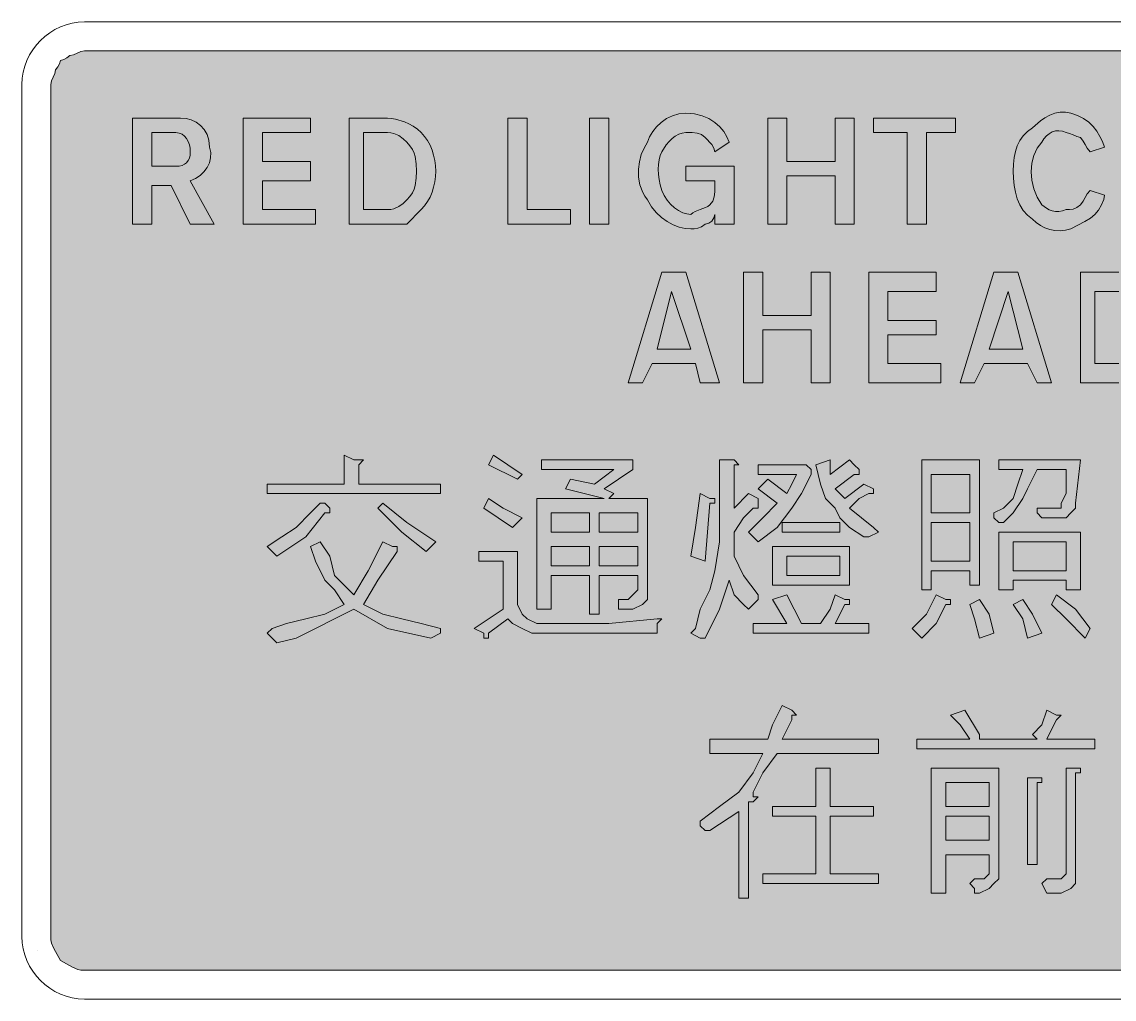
# Model space of a CAD drawing. Header units: metres. Extents: x 65 to 503, y 13 to 257.
# Drawn here: x 64.6 to 337, y 13.4 to 257 of the extents above; entities that cross this region are included whole.
import ezdxf

# ---------------------------------------------------------------- set-up
doc = ezdxf.new("R2010")
doc.units = ezdxf.units.M
for name, color, linetype, true_color in [('FILL_BLACK_000000', 7, 'Continuous', 0x000000), ('FILL_WHITE_FFFFFF', 7, 'Continuous', 0xffffff), ('STROKE_BLACK_000000', 7, 'Continuous', 0x000000)]:
    doc.layers.add(name, color=color, linetype=linetype, true_color=true_color)

msp = doc.modelspace()

# ---------------------------------------------------------------- hatches: boundary and pattern name
at = {"layer": 'FILL_BLACK_000000', "true_color": 0x000000}
h = msp.add_hatch(color=7, dxfattribs=at)
h.dxf.hatch_style = 1
h.paths.add_polyline_path([(71.85, 241.44), (72.04, 242.34), (72.45, 243.24), (72.86, 244.14), (73.05, 245.04), (73.65, 245.79), (74.06, 246.56), (74.25, 247.44), (75.13, 247.63), (75.9, 248.04), (76.65, 248.64), (77.55, 248.83), (78.45, 249.24), (79.35, 249.65), (80.25, 249.84), (487.05, 249.84), (487.9, 249.79), (488.66, 249.63), (490.05, 249.09), (493.05, 247.44), (493.74, 245.83), (494.1, 244.44), (494.23, 243.05), (494.25, 241.44), (494.25, 29.04), (494.23, 27.43), (494.1, 26.04), (493.74, 24.65), (493.05, 23.04), (490.05, 21.39), (488.66, 20.85), (487.9, 20.69), (487.05, 20.64), (80.25, 20.64), (79.4, 20.69), (78.64, 20.85), (77.25, 21.39), (74.25, 23.04), (72.6, 26.04), (72.06, 27.43), (71.9, 28.19), (71.85, 29.04), (71.85, 241.44)])
at = {"layer": 'FILL_WHITE_FFFFFF', "true_color": 0xffffff}
h = msp.add_hatch(color=7, dxfattribs=at)
h.dxf.hatch_style = 1
h.paths.add_polyline_path([(334.44, 212.75), (333.9, 211.44), (333.13, 210.13), (332.25, 209.04), (331.14, 208.14), (329.7, 207.24), (326.25, 205.44), (324.9, 205.1), (323.57, 204.97), (322.26, 205.04), (321, 205.29), (319.79, 205.71), (318.66, 206.28), (317.6, 207), (316.65, 207.84), (315.41, 208.85), (314.38, 210.05), (313.55, 211.43), (312.9, 212.94), (312.42, 214.57), (312.09, 216.28), (311.91, 218.04), (311.85, 219.84), (311.91, 221.58), (312.09, 223.21), (312.42, 224.73), (312.9, 226.14), (313.55, 227.43), (314.38, 228.61), (315.41, 229.68), (316.65, 230.64), (318.66, 232.38), (319.79, 233.15), (321, 233.79), (322.26, 234.26), (323.57, 234.52), (324.9, 234.53), (326.25, 234.24), (327.94, 233.68), (329.42, 232.93), (330.7, 232), (331.8, 230.94), (332.73, 229.76), (333.51, 228.5), (334.14, 227.19), (334.65, 225.84), (331.05, 224.64), (330.34, 225.54), (329.85, 226.44), (329.36, 227.34), (328.65, 228.24), (327.75, 228.43), (326.85, 228.84), (325.95, 229.25), (325.05, 229.44), (324.15, 229.78), (323.27, 229.91), (322.41, 229.84), (321.6, 229.59), (320.84, 229.17), (320.16, 228.6), (319.55, 227.88), (319.05, 227.04), (318.42, 226.32), (317.87, 225.53), (317.4, 224.67), (317.03, 223.76), (316.52, 221.79), (316.35, 219.69), (316.52, 217.54), (317.03, 215.4), (317.87, 213.34), (319.05, 211.44), (320.16, 210.58), (320.84, 210.22), (321.6, 209.94), (322.41, 209.78), (323.27, 209.75), (324.15, 209.9), (325.05, 210.24), (325.95, 210.26), (326.85, 210.39), (327.75, 210.75), (328.65, 211.44), (329.36, 212.34), (329.85, 213.24), (330.34, 214.14), (331.05, 215.04), (334.65, 213.84), (334.44, 212.75)])
h = msp.add_hatch(color=7, dxfattribs=at)
h.dxf.hatch_style = 1
h.paths.add_polyline_path([(101.85, 216.24), (97.05, 216.24), (97.05, 206.64), (92.25, 206.64), (92.25, 233.04), (104.25, 233.04), (105.59, 232.93), (106.89, 232.59), (108.11, 232.03), (109.2, 231.24), (110.12, 230.23), (110.83, 228.99), (111.29, 227.53), (111.45, 225.84), (111.74, 224.49), (111.71, 223.18), (111.41, 221.92), (110.85, 220.74), (110.07, 219.68), (109.09, 218.75), (107.94, 218), (106.65, 217.44), (112.65, 206.64), (106.65, 206.64), (101.85, 216.24)])
h.paths.add_polyline_path([(103.89, 221.1), (104.63, 221.26), (105.24, 221.55), (105.75, 221.94), (106.14, 222.45), (106.42, 223.06), (106.59, 223.8), (106.65, 224.64), (106.59, 225.54), (106.42, 226.4), (106.14, 227.21), (105.75, 227.94), (105.24, 228.55), (104.63, 229.03), (103.89, 229.33), (103.05, 229.44), (97.05, 229.44), (97.05, 221.04), (103.05, 221.04), (103.89, 221.1)], flags=16)
h = msp.add_hatch(color=7, dxfattribs=at)
h.dxf.hatch_style = 1
h.paths.add_polyline_path([(119.85, 233.04), (136.65, 233.04), (136.65, 229.44), (124.65, 229.44), (124.65, 222.24), (136.65, 222.24), (136.65, 217.44), (124.65, 217.44), (124.65, 210.24), (137.85, 210.24), (137.85, 206.64), (119.85, 206.64), (119.85, 233.04)])
h = msp.add_hatch(color=7, dxfattribs=at)
h.dxf.hatch_style = 1
h.paths.add_polyline_path([(157.84, 232.81), (160.05, 232.14), (161.17, 231.63), (162.26, 231.01), (163.3, 230.28), (164.25, 229.44), (165.09, 228.49), (165.83, 227.43), (166.44, 226.3), (166.95, 225.09), (167.34, 223.83), (167.63, 222.52), (167.79, 221.19), (167.85, 219.84), (167.79, 218.49), (167.63, 217.16), (167.34, 215.85), (166.95, 214.59), (166.44, 213.38), (165.83, 212.25), (165.09, 211.19), (164.25, 210.24), (160.65, 206.64), (155.85, 206.64), (146.25, 206.64), (146.25, 233.04), (155.85, 233.04), (156.8, 232.98), (157.84, 232.81)])
h.paths.add_polyline_path([(149.85, 210.24), (155.85, 210.24), (156.7, 210.29), (157.44, 210.45), (158.7, 210.99), (159.73, 211.76), (160.65, 212.64), (161.44, 213.54), (162.04, 214.44), (162.46, 215.34), (162.75, 216.24), (163.01, 218.04), (163.05, 219.84), (163.01, 221.64), (162.75, 223.44), (162.46, 224.34), (162.04, 225.24), (161.44, 226.14), (160.65, 227.04), (159.73, 227.92), (158.7, 228.69), (157.44, 229.23), (156.7, 229.39), (155.85, 229.44), (149.85, 229.44), (149.85, 210.24)], flags=16)
h = msp.add_hatch(color=7, dxfattribs=at)
h.dxf.hatch_style = 1
h.paths.add_polyline_path([(185.85, 233.04), (190.65, 233.04), (190.65, 210.24), (201.45, 210.24), (201.45, 206.64), (185.85, 206.64), (185.85, 233.04)])
h = msp.add_hatch(color=7, dxfattribs=at)
h.dxf.hatch_style = 1
h.paths.add_polyline_path([(211.05, 233.04), (211.05, 206.64), (206.25, 206.64), (206.25, 233.04), (211.05, 233.04)])
h = msp.add_hatch(color=7, dxfattribs=at)
h.dxf.hatch_style = 1
h.paths.add_polyline_path([(237.45, 224.64), (237.24, 225.54), (236.7, 226.44), (235.05, 228.24), (234.13, 228.93), (233.1, 229.29), (231.84, 229.42), (230.25, 229.44), (229.35, 229.33), (228.47, 229.03), (227.61, 228.55), (226.8, 227.94), (226.04, 227.21), (225.36, 226.4), (224.25, 224.64), (223.86, 223.69), (223.58, 222.63), (223.41, 221.5), (223.35, 220.29), (223.41, 219.03), (223.58, 217.72), (223.86, 216.39), (224.25, 215.04), (224.81, 213.75), (225.54, 212.58), (226.42, 211.56), (227.4, 210.69), (228.43, 209.99), (229.48, 209.47), (230.5, 209.15), (231.45, 209.04), (231.95, 209.44), (232.54, 209.75), (233.85, 210.24), (235.16, 210.73), (235.75, 211.04), (236.25, 211.44), (236.94, 212.36), (237.3, 213.39), (237.43, 214.65), (237.45, 216.24), (237.45, 217.44), (230.25, 217.44), (230.25, 221.04), (242.25, 221.04), (242.25, 206.64), (237.45, 206.64), (237.45, 209.04), (237.24, 208.16), (236.7, 207.39), (235.93, 206.85), (235.05, 206.64), (234.15, 205.95), (233.25, 205.59), (232.35, 205.46), (231.45, 205.44), (230.05, 205.55), (228.58, 205.89), (227.08, 206.45), (225.6, 207.24), (224.17, 208.25), (222.84, 209.49), (221.66, 210.95), (220.65, 212.64), (220.03, 213.55), (219.52, 214.49), (218.79, 216.41), (218.44, 218.36), (218.4, 220.29), (218.65, 222.17), (219.13, 223.95), (219.81, 225.58), (220.65, 227.04), (221.21, 228.38), (221.98, 229.68), (222.95, 230.9), (224.1, 231.99), (225.42, 232.91), (226.89, 233.62), (228.51, 234.08), (230.25, 234.24), (232.39, 234.08), (234.3, 233.62), (235.99, 232.91), (237.45, 231.99), (238.69, 230.9), (239.7, 229.68), (240.49, 228.38), (241.05, 227.04), (237.45, 224.64)])
h = msp.add_hatch(color=7, dxfattribs=at)
h.dxf.hatch_style = 1
h.paths.add_polyline_path([(255.45, 206.64), (250.65, 206.64), (250.65, 233.04), (255.45, 233.04), (255.45, 222.24), (267.45, 222.24), (267.45, 233.04), (272.25, 233.04), (272.25, 206.64), (267.45, 206.64), (267.45, 218.64), (255.45, 218.64), (255.45, 206.64)])
h = msp.add_hatch(color=7, dxfattribs=at)
h.dxf.hatch_style = 1
h.paths.add_polyline_path([(285.45, 206.64), (285.45, 229.44), (277.05, 229.44), (277.05, 233.04), (297.45, 233.04), (297.45, 229.44), (290.25, 229.44), (290.25, 206.64), (285.45, 206.64)])
h = msp.add_hatch(color=7, dxfattribs=at)
h.dxf.hatch_style = 1
h.paths.add_polyline_path([(233.85, 167.04), (232.65, 171.84), (221.85, 171.84), (219.45, 167.04), (215.85, 167.04), (224.25, 194.64), (230.25, 194.64), (238.65, 167.04), (233.85, 167.04)])
h.paths.add_polyline_path([(231.45, 175.44), (226.65, 189.84), (223.05, 175.44), (231.45, 175.44)], flags=16)
h = msp.add_hatch(color=7, dxfattribs=at)
h.dxf.hatch_style = 1
h.paths.add_polyline_path([(261.45, 167.04), (261.45, 180.24), (249.45, 180.24), (249.45, 167.04), (244.65, 167.04), (244.65, 194.64), (249.45, 194.64), (249.45, 183.84), (261.45, 183.84), (261.45, 194.64), (266.25, 194.64), (266.25, 167.04), (261.45, 167.04)])
h = msp.add_hatch(color=7, dxfattribs=at)
h.dxf.hatch_style = 1
h.paths.add_polyline_path([(275.85, 194.64), (292.65, 194.64), (292.65, 189.84), (280.65, 189.84), (280.65, 182.64), (292.65, 182.64), (292.65, 179.04), (280.65, 179.04), (280.65, 171.84), (293.85, 171.84), (293.85, 167.04), (275.85, 167.04), (275.85, 194.64)])
h = msp.add_hatch(color=7, dxfattribs=at)
h.dxf.hatch_style = 1
h.paths.add_polyline_path([(307.05, 194.64), (313.05, 194.64), (321.45, 167.04), (317.85, 167.04), (315.45, 171.84), (304.65, 171.84), (302.25, 167.04), (298.65, 167.04), (307.05, 194.64)])
h.paths.add_polyline_path([(310.65, 189.84), (305.85, 175.44), (314.25, 175.44), (310.65, 189.84)], flags=16)
h = msp.add_hatch(color=7, dxfattribs=at)
h.dxf.hatch_style = 1
h.paths.add_polyline_path([(340.83, 194.37), (342.03, 194.04), (343.16, 193.59), (344.22, 193.03), (345.21, 192.36), (346.12, 191.6), (346.95, 190.74), (347.69, 189.8), (348.35, 188.78), (348.92, 187.69), (349.39, 186.54), (349.76, 185.33), (350.03, 184.07), (350.19, 182.77), (350.25, 181.44), (350.19, 180.09), (350.03, 178.76), (349.74, 177.45), (349.35, 176.19), (348.84, 174.98), (348.23, 173.85), (347.49, 172.79), (346.65, 171.84), (345.75, 170.43), (344.85, 169.59), (343.95, 168.97), (343.05, 168.24), (341.46, 167.55), (340.2, 167.19), (339.17, 167.06), (338.25, 167.04), (328.65, 167.04), (328.65, 194.64), (338.25, 194.64), (339.57, 194.57), (340.83, 194.37)])
h.paths.add_polyline_path([(341.1, 172.14), (341.64, 172.43), (342.13, 172.85), (342.6, 173.45), (343.05, 174.24), (343.84, 175.14), (344.44, 176.04), (344.86, 176.94), (345.15, 177.84), (345.41, 179.64), (345.45, 181.44), (345.41, 182.71), (345.15, 184.44), (344.86, 185.33), (344.44, 186.16), (343.84, 186.89), (343.05, 187.44), (342.84, 188.32), (342.3, 189.09), (341.53, 189.63), (340.65, 189.84), (338.25, 189.84), (332.25, 189.84), (332.25, 171.84), (338.25, 171.84), (339.84, 171.88), (341.1, 172.14)], flags=16)
h = msp.add_hatch(color=7, dxfattribs=at)
h.dxf.hatch_style = 1
h.paths.add_polyline_path([(145.05, 149.04), (147.45, 147.84), (148.65, 147.84), (149.85, 147.84), (148.65, 146.64), (148.65, 141.84), (169.05, 141.84), (169.05, 139.44), (125.85, 139.44), (125.85, 141.84), (145.05, 141.84), (145.05, 149.04)])
h = msp.add_hatch(color=7, dxfattribs=at)
h.dxf.hatch_style = 1
h.paths.add_polyline_path([(181.05, 146.64), (182.25, 149.04), (185.85, 146.64), (189.45, 144.24), (188.25, 143.04), (181.05, 146.64)])
h = msp.add_hatch(color=7, dxfattribs=at)
h.dxf.hatch_style = 1
h.paths.add_polyline_path([(220.65, 113.04), (219.45, 111.84), (217.05, 110.64), (214.65, 110.64), (213.45, 110.64), (213.45, 111.84), (213.45, 113.04), (215.85, 113.04), (217.05, 114.24), (218.25, 115.44), (218.25, 119.04), (208.65, 119.04), (208.65, 109.44), (206.25, 109.44), (206.25, 119.04), (196.65, 119.04), (196.65, 110.64), (193.05, 110.64), (193.05, 138.24), (209.85, 138.24), (200.25, 140.64), (201.45, 143.04), (207.45, 141.84), (212.25, 145.44), (194.25, 145.44), (194.25, 147.84), (215.85, 147.84), (217.05, 147.84), (217.05, 146.64), (217.05, 145.44), (209.85, 140.64), (212.25, 139.44), (211.05, 138.24), (220.65, 138.24), (220.65, 114.24), (220.65, 113.04)])
h.paths.add_polyline_path([(208.65, 126.24), (208.65, 121.44), (218.25, 121.44), (218.25, 126.24), (208.65, 126.24)], flags=16)
h.paths.add_polyline_path([(218.25, 129.84), (218.25, 134.64), (208.65, 134.64), (208.65, 129.84), (218.25, 129.84)], flags=16)
h.paths.add_polyline_path([(196.65, 129.84), (206.25, 129.84), (206.25, 134.64), (196.65, 134.64), (196.65, 129.84)], flags=16)
h.paths.add_polyline_path([(206.25, 121.44), (206.25, 126.24), (196.65, 126.24), (196.65, 121.44), (206.25, 121.44)], flags=16)
h = msp.add_hatch(color=7, dxfattribs=at)
h.dxf.hatch_style = 1
h.paths.add_polyline_path([(238.65, 147.84), (242.25, 147.84), (243.45, 146.64), (242.25, 146.64), (242.25, 145.44), (242.25, 135.84), (245.85, 139.44), (248.25, 138.24), (248.25, 137.04), (248.25, 135.84), (247.05, 135.84), (244.65, 133.44), (242.25, 129.84), (242.25, 123.84), (244.65, 119.04), (248.25, 114.24), (248.25, 113.04), (245.85, 110.64), (244.65, 111.84), (242.25, 114.24), (241.05, 117.84), (238.65, 110.64), (235.05, 103.44), (233.85, 103.44), (231.45, 104.64), (232.65, 105.84), (233.85, 110.64), (236.25, 115.44), (237.45, 120.24), (238.65, 127.44), (238.65, 147.84)])
h = msp.add_hatch(color=7, dxfattribs=at)
h.dxf.hatch_style = 1
h.paths.add_polyline_path([(271.05, 131.04), (268.65, 133.44), (267.45, 135.84), (265.05, 138.24), (263.85, 141.84), (262.65, 146.64), (266.25, 147.84), (266.25, 144.24), (271.05, 147.84), (272.25, 146.64), (273.45, 145.44), (273.45, 144.24), (272.25, 144.24), (267.45, 140.64), (269.85, 138.24), (274.65, 141.84), (277.05, 140.64), (277.05, 139.44), (275.85, 139.44), (273.45, 138.24), (271.05, 135.84), (277.05, 131.04), (278.25, 129.84), (275.85, 128.64), (274.65, 128.64), (271.05, 131.04)])
h = msp.add_hatch(color=7, dxfattribs=at)
h.dxf.hatch_style = 1
h.paths.add_polyline_path([(301.05, 116.64), (301.05, 120.24), (291.45, 120.24), (291.45, 115.44), (289.05, 115.44), (289.05, 147.84), (303.45, 147.84), (303.45, 116.64), (301.05, 116.64)])
h.paths.add_polyline_path([(291.45, 132.24), (291.45, 122.64), (301.05, 122.64), (301.05, 132.24), (291.45, 132.24)], flags=16)
h.paths.add_polyline_path([(301.05, 134.64), (301.05, 144.24), (291.45, 144.24), (291.45, 134.64), (301.05, 134.64)], flags=16)
h = msp.add_hatch(color=7, dxfattribs=at)
h.dxf.hatch_style = 1
h.paths.add_polyline_path([(327.45, 135.84), (326.25, 134.64), (325.05, 133.44), (322.65, 133.44), (320.25, 133.44), (319.05, 133.44), (317.85, 134.64), (317.85, 135.84), (319.05, 135.84), (322.65, 135.84), (323.85, 135.84), (323.85, 137.04), (325.05, 139.44), (325.05, 141.84), (325.05, 145.44), (317.85, 145.44), (315.45, 140.64), (314.25, 138.24), (311.85, 134.64), (309.45, 132.24), (308.25, 132.24), (307.05, 133.44), (307.05, 134.64), (309.45, 135.84), (311.85, 138.24), (313.05, 141.84), (314.25, 145.44), (308.25, 145.44), (308.25, 147.84), (328.65, 147.84), (327.45, 137.04), (327.45, 135.84)])
h = msp.add_hatch(color=7, dxfattribs=at)
h.dxf.hatch_style = 1
h.paths.add_polyline_path([(253.05, 131.04), (248.25, 127.44), (245.85, 129.84), (249.45, 133.44), (253.05, 137.04), (248.25, 140.64), (250.65, 143.04), (255.45, 139.44), (256.65, 141.84), (257.85, 144.24), (248.25, 144.24), (248.25, 146.64), (259.05, 146.64), (260.25, 146.64), (261.45, 145.44), (261.45, 144.24), (259.05, 139.44), (256.65, 135.84), (253.05, 131.04)])
h = msp.add_hatch(color=7, dxfattribs=at)
h.dxf.hatch_style = 1
h.paths.add_polyline_path([(237.45, 138.24), (237.45, 137.04), (236.25, 137.04), (235.05, 122.64), (231.45, 123.84), (232.65, 131.04), (233.85, 139.44), (236.25, 138.24), (237.45, 138.24)])
h = msp.add_hatch(color=7, dxfattribs=at)
h.dxf.hatch_style = 1
h.paths.add_polyline_path([(135.45, 128.64), (128.25, 123.84), (125.85, 126.24), (129.45, 128.64), (133.05, 131.04), (136.65, 134.64), (139.05, 137.04), (140.25, 137.04), (141.45, 135.84), (141.45, 134.64), (140.25, 134.64), (135.45, 128.64)])
h = msp.add_hatch(color=7, dxfattribs=at)
h.dxf.hatch_style = 1
h.paths.add_polyline_path([(165.45, 125.04), (159.45, 129.84), (153.45, 135.84), (154.65, 137.04), (160.65, 132.24), (167.85, 127.44), (165.45, 125.04)])
h = msp.add_hatch(color=7, dxfattribs=at)
h.dxf.hatch_style = 1
h.paths.add_polyline_path([(187.05, 131.04), (183.45, 133.44), (179.85, 135.84), (181.05, 138.24), (184.65, 135.84), (189.45, 133.44), (187.05, 131.04)])
h = msp.add_hatch(color=7, dxfattribs=at)
h.dxf.hatch_style = 1
h.paths.add_polyline_path([(268.65, 132.24), (268.65, 129.84), (254.25, 129.84), (254.25, 132.24), (268.65, 132.24)])
h = msp.add_hatch(color=7, dxfattribs=at)
h.dxf.hatch_style = 1
h.paths.add_polyline_path([(311.85, 117.84), (311.85, 115.44), (308.25, 115.44), (308.25, 129.84), (328.65, 129.84), (328.65, 115.44), (325.05, 115.44), (325.05, 117.84), (311.85, 117.84)])
h.paths.add_polyline_path([(325.05, 127.44), (311.85, 127.44), (311.85, 120.24), (325.05, 120.24), (325.05, 127.44)], flags=16)
h = msp.add_hatch(color=7, dxfattribs=at)
h.dxf.hatch_style = 1
h.paths.add_polyline_path([(147.45, 114.24), (151.05, 120.24), (154.65, 127.44), (157.05, 126.24), (158.25, 126.24), (158.25, 125.04), (153.45, 117.84), (149.85, 111.84), (154.65, 109.44), (159.45, 108.24), (164.25, 107.04), (169.05, 105.84), (169.05, 104.64), (166.65, 103.44), (155.85, 105.84), (147.45, 110.64), (142.65, 108.24), (137.85, 105.84), (133.05, 103.44), (128.25, 102.24), (127.05, 103.44), (125.85, 104.64), (127.05, 105.84), (130.65, 107.04), (135.45, 108.24), (140.25, 109.44), (145.05, 111.84), (142.65, 115.44), (140.25, 117.84), (137.85, 122.64), (136.65, 126.24), (139.05, 127.44), (141.45, 123.84), (142.65, 119.04), (145.05, 116.64), (147.45, 114.24)])
h = msp.add_hatch(color=7, dxfattribs=at)
h.dxf.hatch_style = 1
h.paths.add_polyline_path([(251.85, 116.64), (251.85, 126.24), (271.05, 126.24), (271.05, 116.64), (251.85, 116.64)])
h.paths.add_polyline_path([(255.45, 123.84), (255.45, 119.04), (268.65, 119.04), (268.65, 123.84), (255.45, 123.84)], flags=16)
h = msp.add_hatch(color=7, dxfattribs=at)
h.dxf.hatch_style = 1
h.paths.add_polyline_path([(188.25, 111.84), (189.45, 109.44), (190.65, 108.24), (193.05, 107.04), (196.65, 107.04), (211.05, 107.04), (223.05, 108.24), (224.25, 108.24), (223.05, 107.04), (223.05, 104.64), (211.05, 104.64), (194.25, 104.64), (191.85, 104.64), (189.45, 105.84), (187.05, 107.04), (185.85, 108.24), (181.05, 104.64), (181.05, 103.44), (179.85, 103.44), (179.85, 104.64), (177.45, 105.84), (184.65, 110.64), (184.65, 122.64), (178.65, 122.64), (178.65, 125.04), (188.25, 125.04), (188.25, 111.84)])
h = msp.add_hatch(color=7, dxfattribs=at)
h.dxf.hatch_style = 1
h.paths.add_polyline_path([(275.85, 104.64), (247.05, 104.64), (247.05, 107.04), (255.45, 107.04), (251.85, 113.04), (255.45, 114.24), (259.05, 107.04), (263.85, 107.04), (266.25, 110.64), (267.45, 114.24), (269.85, 113.04), (271.05, 113.04), (271.05, 111.84), (269.85, 111.84), (267.45, 107.04), (275.85, 107.04), (275.85, 104.64)])
h = msp.add_hatch(color=7, dxfattribs=at)
h.dxf.hatch_style = 1
h.paths.add_polyline_path([(295.05, 113.04), (296.25, 113.04), (296.25, 111.84), (295.05, 111.84), (292.65, 107.04), (289.05, 103.44), (286.65, 105.84), (290.25, 109.44), (292.65, 114.24), (295.05, 113.04)])
h = msp.add_hatch(color=7, dxfattribs=at)
h.dxf.hatch_style = 1
h.paths.add_polyline_path([(303.45, 103.44), (302.25, 108.24), (301.05, 111.84), (303.45, 113.04), (305.85, 109.44), (307.05, 104.64), (303.45, 103.44)])
h = msp.add_hatch(color=7, dxfattribs=at)
h.dxf.hatch_style = 1
h.paths.add_polyline_path([(314.25, 113.04), (316.65, 109.44), (319.05, 104.64), (315.45, 103.44), (314.25, 108.24), (311.85, 111.84), (314.25, 113.04)])
h = msp.add_hatch(color=7, dxfattribs=at)
h.dxf.hatch_style = 1
h.paths.add_polyline_path([(321.45, 111.84), (322.65, 114.24), (327.45, 110.64), (331.05, 105.84), (329.85, 103.44), (325.05, 108.24), (321.45, 111.84)])
h = msp.add_hatch(color=7, dxfattribs=at)
h.dxf.hatch_style = 1
h.paths.add_polyline_path([(278.25, 78.24), (278.25, 74.64), (253.05, 74.64), (249.45, 69.84), (247.05, 65.04), (247.05, 63.84), (248.25, 63.84), (247.05, 62.64), (245.85, 62.64), (245.85, 38.64), (243.45, 38.64), (243.45, 60.24), (236.25, 55.44), (235.05, 55.44), (233.85, 56.64), (233.85, 57.84), (238.65, 61.44), (243.45, 65.04), (247.05, 69.84), (249.45, 74.64), (236.25, 74.64), (236.25, 78.24), (250.65, 78.24), (251.85, 81.84), (254.25, 86.64), (256.65, 85.44), (257.85, 84.24), (256.65, 84.24), (256.65, 83.04), (254.25, 78.24), (278.25, 78.24)])
h = msp.add_hatch(color=7, dxfattribs=at)
h.dxf.hatch_style = 1
h.paths.add_polyline_path([(332.25, 78.24), (332.25, 75.84), (287.85, 75.84), (287.85, 78.24), (301.05, 78.24), (298.65, 81.84), (296.25, 84.24), (299.85, 85.44), (303.45, 79.44), (303.45, 78.24), (317.85, 78.24), (316.65, 79.44), (319.05, 81.84), (320.25, 85.44), (322.65, 84.24), (323.85, 84.24), (322.65, 83.04), (321.45, 80.64), (320.25, 78.24), (332.25, 78.24)])
h = msp.add_hatch(color=7, dxfattribs=at)
h.dxf.hatch_style = 1
h.paths.add_polyline_path([(251.85, 61.44), (262.65, 61.44), (262.65, 71.04), (266.25, 71.04), (266.25, 69.84), (266.25, 61.44), (277.05, 61.44), (277.05, 59.04), (266.25, 59.04), (266.25, 44.64), (278.25, 44.64), (278.25, 42.24), (249.45, 42.24), (249.45, 44.64), (262.65, 44.64), (262.65, 59.04), (251.85, 59.04), (251.85, 61.44)])
h = msp.add_hatch(color=7, dxfattribs=at)
h.dxf.hatch_style = 1
h.paths.add_polyline_path([(291.45, 39.84), (291.45, 69.84), (291.45, 71.04), (308.25, 71.04), (308.25, 69.84), (308.25, 45.84), (308.25, 44.64), (308.25, 43.44), (307.05, 42.24), (305.85, 41.04), (303.45, 39.84), (302.25, 39.84), (302.25, 41.04), (301.05, 42.24), (302.25, 43.44), (304.65, 43.44), (305.85, 44.64), (305.85, 47.04), (305.85, 49.44), (295.05, 49.44), (295.05, 39.84), (293.85, 39.84), (291.45, 39.84)])
h.paths.add_polyline_path([(295.05, 59.04), (295.05, 53.04), (305.85, 53.04), (305.85, 59.04), (295.05, 59.04)], flags=16)
h.paths.add_polyline_path([(305.85, 62.64), (305.85, 67.44), (295.05, 67.44), (295.05, 62.64), (295.05, 61.44), (305.85, 61.44), (305.85, 62.64)], flags=16)
h = msp.add_hatch(color=7, dxfattribs=at)
h.dxf.hatch_style = 1
h.paths.add_polyline_path([(325.05, 71.04), (327.45, 71.04), (328.65, 71.04), (328.65, 69.84), (327.45, 69.84), (327.45, 45.84), (327.45, 43.44), (327.45, 42.24), (326.25, 41.04), (323.85, 39.84), (321.45, 39.84), (320.25, 39.84), (319.05, 42.24), (320.25, 43.44), (322.65, 43.44), (323.85, 43.44), (325.05, 44.64), (325.05, 45.84), (325.05, 71.04)])
h = msp.add_hatch(color=7, dxfattribs=at)
h.dxf.hatch_style = 1
h.paths.add_polyline_path([(315.45, 47.04), (315.45, 48.24), (315.45, 68.64), (316.65, 68.64), (319.05, 68.64), (319.05, 67.44), (317.85, 67.44), (317.85, 48.24), (317.85, 47.04), (315.45, 47.04)])

# ---------------------------------------------------------------- linework, layer by layer
at = {"layer": 'FILL_BLACK_000000', "lineweight": 0, "true_color": 0x000000}
msp.add_lwpolyline([(487.05, 20.64), (80.25, 20.64), (79.4, 20.69), (78.64, 20.85), (77.25, 21.39), (74.25, 23.04), (72.6, 26.04), (72.06, 27.43), (71.9, 28.19), (71.85, 29.04), (71.85, 241.44), (72.04, 242.34), (72.45, 243.24), (72.86, 244.14), (73.05, 245.04), (73.65, 245.79), (74.06, 246.56), (74.25, 247.44), (75.13, 247.63), (75.9, 248.04), (76.65, 248.64), (77.55, 248.83), (78.45, 249.24), (79.35, 249.65), (80.25, 249.84), (487.05, 249.84)], dxfattribs=at)
at = {"layer": 'FILL_WHITE_FFFFFF', "lineweight": 0, "true_color": 0xffffff}
for points in [[(334.44, 212.75), (333.9, 211.44), (333.13, 210.13), (332.25, 209.04), (331.14, 208.14), (329.7, 207.24), (326.25, 205.44), (324.9, 205.1), (323.57, 204.97), (322.26, 205.04), (321, 205.29), (319.79, 205.71), (318.66, 206.28), (317.6, 207), (316.65, 207.84), (315.41, 208.85), (314.38, 210.05), (313.55, 211.43), (312.9, 212.94), (312.42, 214.57), (312.09, 216.28), (311.91, 218.04), (311.85, 219.84), (311.91, 221.58), (312.09, 223.21), (312.42, 224.73), (312.9, 226.14), (313.55, 227.43), (314.38, 228.61), (315.41, 229.68), (316.65, 230.64), (318.66, 232.38), (319.79, 233.15), (321, 233.79), (322.26, 234.26), (323.57, 234.52), (324.9, 234.53), (326.25, 234.24), (327.94, 233.68), (329.42, 232.93), (330.7, 232), (331.8, 230.94), (332.73, 229.76), (333.51, 228.5), (334.14, 227.19), (334.65, 225.84), (331.05, 224.64), (330.34, 225.54), (329.85, 226.44), (329.36, 227.34), (328.65, 228.24), (327.75, 228.43), (326.85, 228.84), (325.95, 229.25), (325.05, 229.44), (324.15, 229.78), (323.27, 229.91), (322.41, 229.84), (321.6, 229.59), (320.84, 229.17), (320.16, 228.6), (319.55, 227.88), (319.05, 227.04), (318.42, 226.32), (317.87, 225.53), (317.4, 224.67), (317.03, 223.76), (316.52, 221.79), (316.35, 219.69), (316.52, 217.54), (317.03, 215.4), (317.87, 213.34), (319.05, 211.44), (320.16, 210.58), (320.84, 210.22), (321.6, 209.94), (322.41, 209.78), (323.27, 209.75), (324.15, 209.9), (325.05, 210.24), (325.95, 210.26), (326.85, 210.39), (327.75, 210.75), (328.65, 211.44), (329.36, 212.34), (329.85, 213.24), (330.34, 214.14), (331.05, 215.04), (334.65, 213.84)], [(101.85, 216.24), (97.05, 216.24), (97.05, 206.64), (92.25, 206.64), (92.25, 233.04), (104.25, 233.04), (105.59, 232.93), (106.89, 232.59), (108.11, 232.03), (109.2, 231.24), (110.12, 230.23), (110.83, 228.99), (111.29, 227.53), (111.45, 225.84), (111.74, 224.49), (111.71, 223.18), (111.41, 221.92), (110.85, 220.74), (110.07, 219.68), (109.09, 218.75), (107.94, 218), (106.65, 217.44), (112.65, 206.64), (106.65, 206.64)], [(119.85, 233.04), (136.65, 233.04), (136.65, 229.44), (124.65, 229.44), (124.65, 222.24), (136.65, 222.24), (136.65, 217.44), (124.65, 217.44), (124.65, 210.24), (137.85, 210.24), (137.85, 206.64), (119.85, 206.64)], [(157.84, 232.81), (160.05, 232.14), (161.17, 231.63), (162.26, 231.01), (163.3, 230.28), (164.25, 229.44), (165.09, 228.49), (165.83, 227.43), (166.44, 226.3), (166.95, 225.09), (167.34, 223.83), (167.63, 222.52), (167.79, 221.19), (167.85, 219.84), (167.79, 218.49), (167.63, 217.16), (167.34, 215.85), (166.95, 214.59), (166.44, 213.38), (165.83, 212.25), (165.09, 211.19), (164.25, 210.24), (160.65, 206.64), (155.85, 206.64), (146.25, 206.64), (146.25, 233.04), (155.85, 233.04), (156.8, 232.98)], [(185.85, 233.04), (190.65, 233.04), (190.65, 210.24), (201.45, 210.24), (201.45, 206.64), (185.85, 206.64)], [(211.05, 233.04), (211.05, 206.64), (206.25, 206.64), (206.25, 233.04)], [(237.45, 224.64), (237.24, 225.54), (236.7, 226.44), (235.05, 228.24), (234.13, 228.93), (233.1, 229.29), (231.84, 229.42), (230.25, 229.44), (229.35, 229.33), (228.47, 229.03), (227.61, 228.55), (226.8, 227.94), (226.04, 227.21), (225.36, 226.4), (224.25, 224.64), (223.86, 223.69), (223.58, 222.63), (223.41, 221.5), (223.35, 220.29), (223.41, 219.03), (223.58, 217.72), (223.86, 216.39), (224.25, 215.04), (224.81, 213.75), (225.54, 212.58), (226.42, 211.56), (227.4, 210.69), (228.43, 209.99), (229.48, 209.47), (230.5, 209.15), (231.45, 209.04), (231.95, 209.44), (232.54, 209.75), (233.85, 210.24), (235.16, 210.73), (235.75, 211.04), (236.25, 211.44), (236.94, 212.36), (237.3, 213.39), (237.43, 214.65), (237.45, 216.24), (237.45, 217.44), (230.25, 217.44), (230.25, 221.04), (242.25, 221.04), (242.25, 206.64), (237.45, 206.64), (237.45, 209.04), (237.24, 208.16), (236.7, 207.39), (235.93, 206.85), (235.05, 206.64), (234.15, 205.95), (233.25, 205.59), (232.35, 205.46), (231.45, 205.44), (230.05, 205.55), (228.58, 205.89), (227.08, 206.45), (225.6, 207.24), (224.17, 208.25), (222.84, 209.49), (221.66, 210.95), (220.65, 212.64), (220.03, 213.55), (219.52, 214.49), (218.79, 216.41), (218.44, 218.36), (218.4, 220.29), (218.65, 222.17), (219.13, 223.95), (219.81, 225.58), (220.65, 227.04), (221.21, 228.38), (221.98, 229.68), (222.95, 230.9), (224.1, 231.99), (225.42, 232.91), (226.89, 233.62), (228.51, 234.08), (230.25, 234.24), (232.39, 234.08), (234.3, 233.62), (235.99, 232.91), (237.45, 231.99), (238.69, 230.9), (239.7, 229.68), (240.49, 228.38), (241.05, 227.04)], [(255.45, 206.64), (250.65, 206.64), (250.65, 233.04), (255.45, 233.04), (255.45, 222.24), (267.45, 222.24), (267.45, 233.04), (272.25, 233.04), (272.25, 206.64), (267.45, 206.64), (267.45, 218.64), (255.45, 218.64)], [(285.45, 206.64), (285.45, 229.44), (277.05, 229.44), (277.05, 233.04), (297.45, 233.04), (297.45, 229.44), (290.25, 229.44), (290.25, 206.64)], [(103.89, 221.1), (104.63, 221.26), (105.24, 221.55), (105.75, 221.94), (106.14, 222.45), (106.42, 223.06), (106.59, 223.8), (106.65, 224.64), (106.59, 225.54), (106.42, 226.4), (106.14, 227.21), (105.75, 227.94), (105.24, 228.55), (104.63, 229.03), (103.89, 229.33), (103.05, 229.44), (97.05, 229.44), (97.05, 221.04), (103.05, 221.04)], [(149.85, 210.24), (155.85, 210.24), (156.7, 210.29), (157.44, 210.45), (158.7, 210.99), (159.73, 211.76), (160.65, 212.64), (161.44, 213.54), (162.04, 214.44), (162.46, 215.34), (162.75, 216.24), (163.01, 218.04), (163.05, 219.84), (163.01, 221.64), (162.75, 223.44), (162.46, 224.34), (162.04, 225.24), (161.44, 226.14), (160.65, 227.04), (159.73, 227.92), (158.7, 228.69), (157.44, 229.23), (156.7, 229.39), (155.85, 229.44), (149.85, 229.44)], [(233.85, 167.04), (232.65, 171.84), (221.85, 171.84), (219.45, 167.04), (215.85, 167.04), (224.25, 194.64), (230.25, 194.64), (238.65, 167.04)], [(261.45, 167.04), (261.45, 180.24), (249.45, 180.24), (249.45, 167.04), (244.65, 167.04), (244.65, 194.64), (249.45, 194.64), (249.45, 183.84), (261.45, 183.84), (261.45, 194.64), (266.25, 194.64), (266.25, 167.04)], [(275.85, 194.64), (292.65, 194.64), (292.65, 189.84), (280.65, 189.84), (280.65, 182.64), (292.65, 182.64), (292.65, 179.04), (280.65, 179.04), (280.65, 171.84), (293.85, 171.84), (293.85, 167.04), (275.85, 167.04)], [(307.05, 194.64), (313.05, 194.64), (321.45, 167.04), (317.85, 167.04), (315.45, 171.84), (304.65, 171.84), (302.25, 167.04), (298.65, 167.04)], [(231.45, 175.44), (226.65, 189.84), (223.05, 175.44)], [(310.65, 189.84), (305.85, 175.44), (314.25, 175.44)], [(145.05, 149.04), (147.45, 147.84), (148.65, 147.84), (149.85, 147.84), (148.65, 146.64), (148.65, 141.84), (169.05, 141.84), (169.05, 139.44), (125.85, 139.44), (125.85, 141.84), (145.05, 141.84)], [(181.05, 146.64), (182.25, 149.04), (185.85, 146.64), (189.45, 144.24), (188.25, 143.04)], [(220.65, 113.04), (219.45, 111.84), (217.05, 110.64), (214.65, 110.64), (213.45, 110.64), (213.45, 111.84), (213.45, 113.04), (215.85, 113.04), (217.05, 114.24), (218.25, 115.44), (218.25, 119.04), (208.65, 119.04), (208.65, 109.44), (206.25, 109.44), (206.25, 119.04), (196.65, 119.04), (196.65, 110.64), (193.05, 110.64), (193.05, 138.24), (209.85, 138.24), (200.25, 140.64), (201.45, 143.04), (207.45, 141.84), (212.25, 145.44), (194.25, 145.44), (194.25, 147.84), (215.85, 147.84), (217.05, 147.84), (217.05, 146.64), (217.05, 145.44), (209.85, 140.64), (212.25, 139.44), (211.05, 138.24), (220.65, 138.24), (220.65, 114.24)], [(238.65, 147.84), (242.25, 147.84), (243.45, 146.64), (242.25, 146.64), (242.25, 145.44), (242.25, 135.84), (245.85, 139.44), (248.25, 138.24), (248.25, 137.04), (248.25, 135.84), (247.05, 135.84), (244.65, 133.44), (242.25, 129.84), (242.25, 123.84), (244.65, 119.04), (248.25, 114.24), (248.25, 113.04), (245.85, 110.64), (244.65, 111.84), (242.25, 114.24), (241.05, 117.84), (238.65, 110.64), (235.05, 103.44), (233.85, 103.44), (231.45, 104.64), (232.65, 105.84), (233.85, 110.64), (236.25, 115.44), (237.45, 120.24), (238.65, 127.44)], [(271.05, 131.04), (268.65, 133.44), (267.45, 135.84), (265.05, 138.24), (263.85, 141.84), (262.65, 146.64), (266.25, 147.84), (266.25, 144.24), (271.05, 147.84), (272.25, 146.64), (273.45, 145.44), (273.45, 144.24), (272.25, 144.24), (267.45, 140.64), (269.85, 138.24), (274.65, 141.84), (277.05, 140.64), (277.05, 139.44), (275.85, 139.44), (273.45, 138.24), (271.05, 135.84), (277.05, 131.04), (278.25, 129.84), (275.85, 128.64), (274.65, 128.64)], [(301.05, 116.64), (301.05, 120.24), (291.45, 120.24), (291.45, 115.44), (289.05, 115.44), (289.05, 147.84), (303.45, 147.84), (303.45, 116.64)], [(327.45, 135.84), (326.25, 134.64), (325.05, 133.44), (322.65, 133.44), (320.25, 133.44), (319.05, 133.44), (317.85, 134.64), (317.85, 135.84), (319.05, 135.84), (322.65, 135.84), (323.85, 135.84), (323.85, 137.04), (325.05, 139.44), (325.05, 141.84), (325.05, 145.44), (317.85, 145.44), (315.45, 140.64), (314.25, 138.24), (311.85, 134.64), (309.45, 132.24), (308.25, 132.24), (307.05, 133.44), (307.05, 134.64), (309.45, 135.84), (311.85, 138.24), (313.05, 141.84), (314.25, 145.44), (308.25, 145.44), (308.25, 147.84), (328.65, 147.84), (327.45, 137.04)], [(253.05, 131.04), (248.25, 127.44), (245.85, 129.84), (249.45, 133.44), (253.05, 137.04), (248.25, 140.64), (250.65, 143.04), (255.45, 139.44), (256.65, 141.84), (257.85, 144.24), (248.25, 144.24), (248.25, 146.64), (259.05, 146.64), (260.25, 146.64), (261.45, 145.44), (261.45, 144.24), (259.05, 139.44), (256.65, 135.84)], [(301.05, 134.64), (301.05, 144.24), (291.45, 144.24), (291.45, 134.64)], [(237.45, 138.24), (237.45, 137.04), (236.25, 137.04), (235.05, 122.64), (231.45, 123.84), (232.65, 131.04), (233.85, 139.44), (236.25, 138.24)], [(135.45, 128.64), (128.25, 123.84), (125.85, 126.24), (129.45, 128.64), (133.05, 131.04), (136.65, 134.64), (139.05, 137.04), (140.25, 137.04), (141.45, 135.84), (141.45, 134.64), (140.25, 134.64)], [(165.45, 125.04), (159.45, 129.84), (153.45, 135.84), (154.65, 137.04), (160.65, 132.24), (167.85, 127.44)], [(187.05, 131.04), (183.45, 133.44), (179.85, 135.84), (181.05, 138.24), (184.65, 135.84), (189.45, 133.44)], [(196.65, 129.84), (206.25, 129.84), (206.25, 134.64), (196.65, 134.64)], [(218.25, 129.84), (218.25, 134.64), (208.65, 134.64), (208.65, 129.84)], [(268.65, 132.24), (268.65, 129.84), (254.25, 129.84), (254.25, 132.24)], [(291.45, 132.24), (291.45, 122.64), (301.05, 122.64), (301.05, 132.24)], [(311.85, 117.84), (311.85, 115.44), (308.25, 115.44), (308.25, 129.84), (328.65, 129.84), (328.65, 115.44), (325.05, 115.44), (325.05, 117.84)], [(147.45, 114.24), (151.05, 120.24), (154.65, 127.44), (157.05, 126.24), (158.25, 126.24), (158.25, 125.04), (153.45, 117.84), (149.85, 111.84), (154.65, 109.44), (159.45, 108.24), (164.25, 107.04), (169.05, 105.84), (169.05, 104.64), (166.65, 103.44), (155.85, 105.84), (147.45, 110.64), (142.65, 108.24), (137.85, 105.84), (133.05, 103.44), (128.25, 102.24), (127.05, 103.44), (125.85, 104.64), (127.05, 105.84), (130.65, 107.04), (135.45, 108.24), (140.25, 109.44), (145.05, 111.84), (142.65, 115.44), (140.25, 117.84), (137.85, 122.64), (136.65, 126.24), (139.05, 127.44), (141.45, 123.84), (142.65, 119.04), (145.05, 116.64)], [(206.25, 121.44), (206.25, 126.24), (196.65, 126.24), (196.65, 121.44)], [(208.65, 126.24), (208.65, 121.44), (218.25, 121.44), (218.25, 126.24)], [(251.85, 116.64), (251.85, 126.24), (271.05, 126.24), (271.05, 116.64)], [(325.05, 127.44), (311.85, 127.44), (311.85, 120.24), (325.05, 120.24)], [(188.25, 111.84), (189.45, 109.44), (190.65, 108.24), (193.05, 107.04), (196.65, 107.04), (211.05, 107.04), (223.05, 108.24), (224.25, 108.24), (223.05, 107.04), (223.05, 104.64), (211.05, 104.64), (194.25, 104.64), (191.85, 104.64), (189.45, 105.84), (187.05, 107.04), (185.85, 108.24), (181.05, 104.64), (181.05, 103.44), (179.85, 103.44), (179.85, 104.64), (177.45, 105.84), (184.65, 110.64), (184.65, 122.64), (178.65, 122.64), (178.65, 125.04), (188.25, 125.04)], [(255.45, 123.84), (255.45, 119.04), (268.65, 119.04), (268.65, 123.84)], [(275.85, 104.64), (247.05, 104.64), (247.05, 107.04), (255.45, 107.04), (251.85, 113.04), (255.45, 114.24), (259.05, 107.04), (263.85, 107.04), (266.25, 110.64), (267.45, 114.24), (269.85, 113.04), (271.05, 113.04), (271.05, 111.84), (269.85, 111.84), (267.45, 107.04), (275.85, 107.04)], [(295.05, 113.04), (296.25, 113.04), (296.25, 111.84), (295.05, 111.84), (292.65, 107.04), (289.05, 103.44), (286.65, 105.84), (290.25, 109.44), (292.65, 114.24)], [(303.45, 103.44), (302.25, 108.24), (301.05, 111.84), (303.45, 113.04), (305.85, 109.44), (307.05, 104.64)], [(314.25, 113.04), (316.65, 109.44), (319.05, 104.64), (315.45, 103.44), (314.25, 108.24), (311.85, 111.84)], [(321.45, 111.84), (322.65, 114.24), (327.45, 110.64), (331.05, 105.84), (329.85, 103.44), (325.05, 108.24)], [(278.25, 78.24), (278.25, 74.64), (253.05, 74.64), (249.45, 69.84), (247.05, 65.04), (247.05, 63.84), (248.25, 63.84), (247.05, 62.64), (245.85, 62.64), (245.85, 38.64), (243.45, 38.64), (243.45, 60.24), (236.25, 55.44), (235.05, 55.44), (233.85, 56.64), (233.85, 57.84), (238.65, 61.44), (243.45, 65.04), (247.05, 69.84), (249.45, 74.64), (236.25, 74.64), (236.25, 78.24), (250.65, 78.24), (251.85, 81.84), (254.25, 86.64), (256.65, 85.44), (257.85, 84.24), (256.65, 84.24), (256.65, 83.04), (254.25, 78.24)], [(332.25, 78.24), (332.25, 75.84), (287.85, 75.84), (287.85, 78.24), (301.05, 78.24), (298.65, 81.84), (296.25, 84.24), (299.85, 85.44), (303.45, 79.44), (303.45, 78.24), (317.85, 78.24), (316.65, 79.44), (319.05, 81.84), (320.25, 85.44), (322.65, 84.24), (323.85, 84.24), (322.65, 83.04), (321.45, 80.64), (320.25, 78.24)], [(251.85, 61.44), (262.65, 61.44), (262.65, 71.04), (266.25, 71.04), (266.25, 69.84), (266.25, 61.44), (277.05, 61.44), (277.05, 59.04), (266.25, 59.04), (266.25, 44.64), (278.25, 44.64), (278.25, 42.24), (249.45, 42.24), (249.45, 44.64), (262.65, 44.64), (262.65, 59.04), (251.85, 59.04)], [(291.45, 39.84), (291.45, 69.84), (291.45, 71.04), (308.25, 71.04), (308.25, 69.84), (308.25, 45.84), (308.25, 44.64), (308.25, 43.44), (307.05, 42.24), (305.85, 41.04), (303.45, 39.84), (302.25, 39.84), (302.25, 41.04), (301.05, 42.24), (302.25, 43.44), (304.65, 43.44), (305.85, 44.64), (305.85, 47.04), (305.85, 49.44), (295.05, 49.44), (295.05, 39.84), (293.85, 39.84)], [(325.05, 71.04), (327.45, 71.04), (328.65, 71.04), (328.65, 69.84), (327.45, 69.84), (327.45, 45.84), (327.45, 43.44), (327.45, 42.24), (326.25, 41.04), (323.85, 39.84), (321.45, 39.84), (320.25, 39.84), (319.05, 42.24), (320.25, 43.44), (322.65, 43.44), (323.85, 43.44), (325.05, 44.64), (325.05, 45.84)], [(315.45, 47.04), (315.45, 48.24), (315.45, 68.64), (316.65, 68.64), (319.05, 68.64), (319.05, 67.44), (317.85, 67.44), (317.85, 48.24), (317.85, 47.04)], [(305.85, 62.64), (305.85, 67.44), (295.05, 67.44), (295.05, 62.64), (295.05, 61.44), (305.85, 61.44)], [(295.05, 59.04), (295.05, 53.04), (305.85, 53.04), (305.85, 59.04)]]:
    msp.add_lwpolyline(points, close=True, dxfattribs=at)
for points in [[(338.25, 167.04), (328.65, 167.04), (328.65, 194.64), (338.25, 194.64)], [(338.25, 189.84), (332.25, 189.84), (332.25, 171.84), (338.25, 171.84)]]:
    msp.add_lwpolyline(points, dxfattribs=at)
at = {"layer": 'STROKE_BLACK_000000', "lineweight": 0, "true_color": 0x000000}
for points in [[(487.05, 13.44), (80.25, 13.44), (78.69053, 13.52291), (77.16797, 13.76578), (75.69111, 14.15982), (74.26875, 14.69625), (72.90967, 15.36627), (71.62266, 16.16109), (70.4165, 17.07193), (69.3, 18.09), (68.28193, 19.2065), (67.37109, 20.41266), (66.57627, 21.69967), (65.90625, 23.05875), (65.36982, 24.48111), (64.97578, 25.95797), (64.73291, 27.48053), (64.65, 29.04), (64.65, 241.44), (64.73291, 242.99947), (64.97578, 244.52203), (65.36982, 245.99889), (65.90625, 247.42125), (66.57627, 248.78033), (67.37109, 250.06734), (68.28193, 251.2735), (69.3, 252.39), (70.4165, 253.40807), (71.62266, 254.31891), (72.90967, 255.11373), (74.26875, 255.78375), (75.69111, 256.32018), (77.16797, 256.71422), (78.69053, 256.95709), (80.25, 257.04)], [(80.25, 257.04), (487.05, 257.04)], [(68.45, 25.68), (68.45, 25.68)]]:
    msp.add_lwpolyline(points, dxfattribs=at)

doc.saveas('drawing.dxf')
